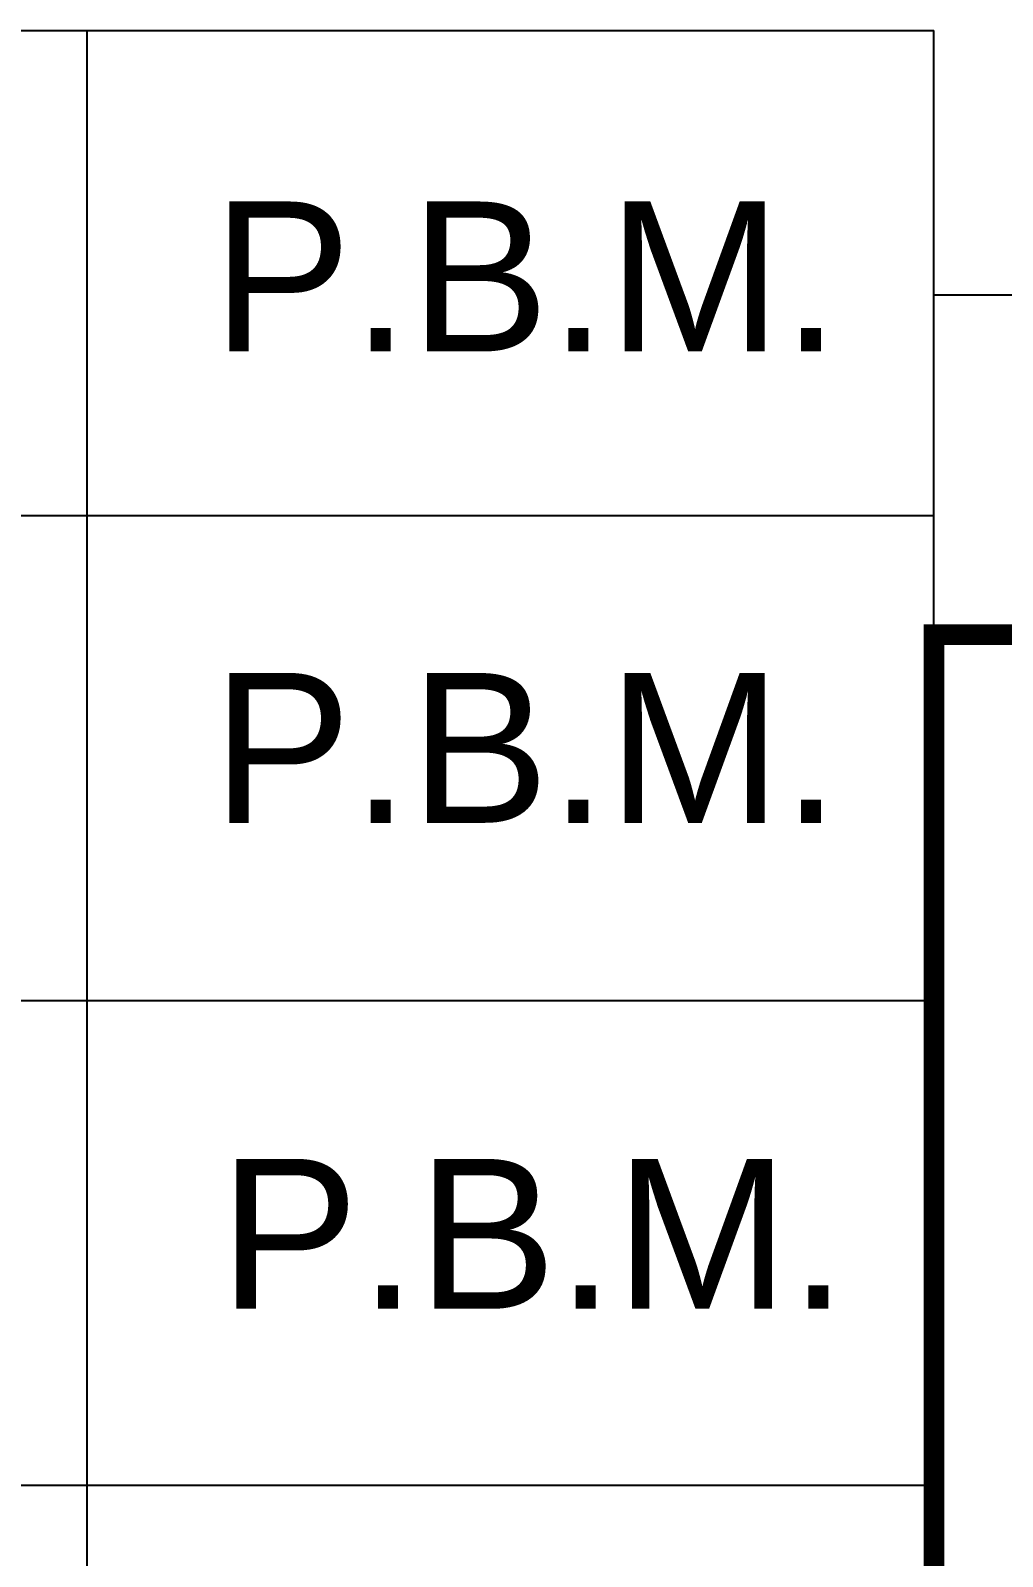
# Model space of a CAD drawing. Header units: millimetres. Extents: x -6754 to 5895, y -4820 to 1016.
# Drawn here: x -1842.2 to -1771.5, y -2346.5 to -2235.6 of the extents above; entities that cross this region are included whole.
import ezdxf
from ezdxf.enums import TextEntityAlignment as Align

# ---------------------------------------------------------------- set-up
doc = ezdxf.new("R2010")
doc.units = ezdxf.units.MM
doc.layers.get('0').update_dxf_attribs({"linetype": 'CONTINUOUS'})
for name, color, linetype in [('$PHI_TITL_3', 6, 'CONTINUOUS'), ('$PHI_TITL_4', 3, 'CONTINUOUS'), ('BLOCK', 7, 'CONTINUOUS')]:
    doc.layers.add(name, color=color, linetype=linetype)
doc.styles.add('ROMANS', font='romans.shx')
doc.styles.get("Standard").update_dxf_attribs({"font": 'arial.ttf'})

# ---------------------------------------------------------------- blocks, each defined once
blk = doc.blocks.new('PHI-PIDPRAJA1')
for p, q in [((-376.595, 90), (-188.297, 90)), ((0, 84.544), (-188.297, 84.544)), ((-188.297, 77.544), (-188.297, 84.544)), ((-376.595, 80), (-188.297, 80)), ((-376.595, 80), (-188.297, 80)), ((-376.595, 70), (-188.297, 70)), ((-376.595, 70), (-188.297, 70)), ((-376.595, 60), (-188.297, 60))]:
    blk.add_line(p, q)
at = {"color": 1}
blk.add_line((-188.297, 84.544), (-188.297, 90), dxfattribs=at)
at = {"color": 7, "const_width": 0.426}
blk.add_lwpolyline([(-188.297, 0), (-188.297, 77.544), (0, 77.544)], dxfattribs=at)
at = {"layer": 'BLOCK', "color": 7}
blk.add_line((-205.773, 90), (-205.773, 0), dxfattribs=at)
at = {"layer": '$PHI_TITL_4'}
for tag, height, p in [('SO_REF_NO', 2.5, (-139.423, 80.662)), ('CUSTOMER1', 2.5, (-139.423, 51.382)), ('CONSULTANT', 2.5, (-124.94, 37.138)), ('DRAWN_DATE', 2.5, (-122.162, 26.982)), ('DRAWN', 2.5, (-149.885, 26.982)), ('DESCRIPTION_1', 2.5, (-62.477, 25.995)), ('DESCRIPTION_2', 2.5, (-62.477, 20.995)), ('CHECK_DATE', 2.5, (-122.162, 20.223)), ('CHECKED', 2.5, (-149.885, 20.223)), ('DESCRIPTION_3', 2.5, (-62.477, 15.995)), ('APPR_DATE', 2.5, (-122.162, 12.99)), ('APPROVED', 2.5, (-149.885, 12.99)), ('INT_DRAWINGNO', 3.5, (-24.79, 4.048)), ('PROJECT_NO', 2.5, (-175.032, 2.693)), ('SHEET', 2.5, (-121.75, 2.693))]:
    blk.add_attdef(tag, text='', height=height, dxfattribs=at).set_placement(p, align=Align.MIDDLE)
at = {"layer": '$PHI_TITL_4', "flags": 1}
blk.add_attdef('$REVTABLE', (-376.595, 10), '', height=2.5, dxfattribs=at)
at = {"style": 'ROMANS', "flags": 12}
blk.add_attdef('NTS', (-157.607, 1.422), '', height=2.5, dxfattribs=at)

msp = doc.modelspace()

# ---------------------------------------------------------------- block references
at = {"layer": '$PHI_TITL_3', "xscale": 3.524766200065415, "yscale": 3.524766200065415, "zscale": 3.524766200065415}
msp.add_blockref('PHI-PIDPRAJA1', (-1112.77, -2552.81), dxfattribs=at)

# ---------------------------------------------------------------- texts
at = {"char_height": 10.893, "attachment_point": 1}
for insert in [(-1828.96, -2248.01), (-1828.96, -2282.28), (-1828.43, -2317.6)]:
    msp.add_mtext_dynamic_manual_height_columns('P.B.M.', width=156.0542, gutter_width=54.47, heights=[-10.89], dxfattribs=dict(at, insert=insert))

doc.saveas('drawing.dxf')
